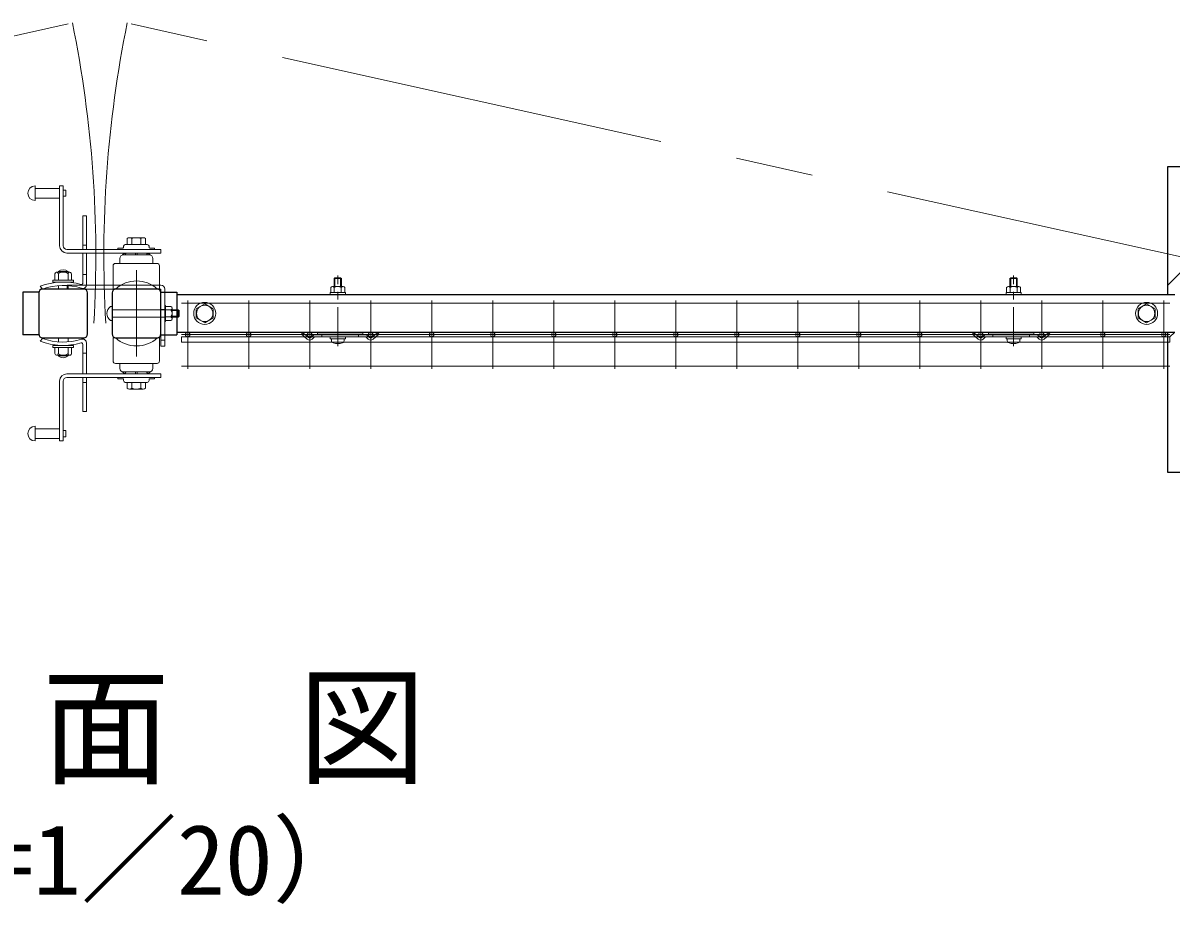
# Model space of a CAD drawing. Units: millimetres, scale not verified. Extents: x -4200 to 4200, y -2970 to 2970.
# Drawn here: x 1115 to 2056, y 1404 to 2126 of the extents above; entities that cross this region are included whole.
import ezdxf
from ezdxf.enums import TextEntityAlignment as Align

# ---------------------------------------------------------------- set-up
doc = ezdxf.new("R2010")
doc.units = ezdxf.units.MM
doc.header["$LTSCALE"] = 10
doc.linetypes.add('USER1', pattern=[50.8, 31.75, -6.35, 6.35, -6.35])
for name, color, linetype, lineweight in [('0-0_D-STR-TXT', 7, 'Continuous', 13), ('0-1_D-STR4', 7, 'Continuous', 25), ('0-2_D-STR-DIM', 7, 'Continuous', 13), ('0-6_D-STR1', 1, 'Continuous', 25), ('0-7_D-BMK', 2, 'USER1', 13), ('0-8_D-STR3', 3, 'Continuous', 13), ('0-A_D-DCR-HCH', 7, 'Continuous', 13), ('0-B_D-STR2', 7, 'Continuous', 13)]:
    doc.layers.add(name, color=color, linetype=linetype, lineweight=lineweight)
doc.styles.add('ＭＳ ゴシック', font='')
doc.styles.get('ＭＳ ゴシック').set_extended_font_data('MS Gothic')

# ---------------------------------------------------------------- blocks, each defined once
blk = doc.blocks.new('A$C5ded3bdc')
at = {"layer": '0-7_D-BMK'}
blk.add_line((0, -75), (0, 504), dxfattribs=at)
at = {"layer": '0-8_D-STR3'}
for p, q in [((-23, 484), (-30, 477)), ((30, 477), (-30, 477)), ((-30, 477), (-30, 413)), ((-23, 484), (-23, 413)), ((23, 484), (-23, 484)), ((23, 484), (23, 413)), ((23, 484), (30, 477)), ((30, 477), (30, 413)), ((-57.5, 404.8), (-57.5, 363)), ((-43.3, 413), (43.3, 413)), ((-29.1, 404.8), (-29.1, 363)), ((29.1, 404.8), (29.1, 363)), ((57.5, 404.8), (57.5, 363)), ((-62.5, 363), (62.5, 363)), ((-62.5, 347), (-62.5, 363)), ((-62.5, 347), (62.5, 347)), ((-57.5, 363), (57.5, 363)), ((62.5, 347), (62.5, 363)), ((-62.5, 0), (62.5, 0)), ((-62.5, -16), (-62.5, 0)), ((62.5, -16), (62.5, 0)), ((-62.5, -16), (62.5, -16)), ((-51.8, -16), (51.8, -16)), ((-51.8, -31.3), (-51.8, -16)), ((51.8, -31.6), (51.8, -16))]:
    blk.add_line(p, q, dxfattribs=at)
for centre, radius, start, end in [((-43.3, 396.6), 16.4, 30, 150), ((0, 357.2), 55.8, 58.543, 121.457), ((43.3, 396.6), 16.4, 30, 150), ((-32.8, -31.3), 19, 180, 253.92714), ((0.7, 85), 140, 253.92714, 285.41383), ((32.8, -31.6), 19, 285.41383, 0)]:
    blk.add_arc(centre, radius, start, end, dxfattribs=at)

msp = doc.modelspace()

# ---------------------------------------------------------------- linework, layer by layer
at = {"layer": '0-1_D-STR4'}
msp.add_lwpolyline([(2053.26, 1872.72), (2053.26, 1758.22), (2303.26, 1758.22), (2303.26, 2008.22), (2053.26, 2008.22), (2053.26, 1903.72)], dxfattribs=at)
at = {"layer": '0-6_D-STR1'}
for p, q in [((1128.26, 1905.02), (1128.26, 1871.42)), ((1165.06, 1908.22), (1131.46, 1908.22)), ((1168.26, 1871.42), (1168.26, 1905.02)), ((1188.26, 1905.02), (1188.26, 1871.42)), ((1225.06, 1908.22), (1191.46, 1908.22)), ((1228.19, 1905.67), (1241.26, 1905.67)), ((1228.26, 1871.42), (1228.26, 1905.02)), ((1241.25, 1903.72), (2059.25, 1903.72)), ((1241.26, 1905.67), (1241.26, 1870.77)), ((2059.25, 1872.72), (1241.25, 1872.72)), ((1128.32, 1870.77), (1115.26, 1870.77)), ((1131.46, 1868.22), (1165.06, 1868.22)), ((1191.46, 1868.22), (1225.06, 1868.22)), ((1228.19, 1870.77), (1241.26, 1870.77))]:
    msp.add_line(p, q, dxfattribs=at)
msp.add_lwpolyline([(1128.32, 1905.67), (1115.26, 1905.67), (1115.26, 1870.77)], dxfattribs=at)
for centre, start, end in [((1131.46, 1905.02), 90, 180), ((1165.06, 1905.02), 0, 90), ((1191.46, 1905.02), 90, 180), ((1225.06, 1905.02), 0, 90), ((1131.46, 1871.42), 180, 270), ((1165.06, 1871.42), 270, 0), ((1191.46, 1871.42), 180, 270), ((1225.06, 1871.42), 270, 0)]:
    msp.add_arc(centre, 3.2, start, end, dxfattribs=at)
at = {"layer": '0-7_D-BMK'}
for p, q in [((222.57, 1919.07), (1155.79, 2126.24)), ((2133.93, 1919.07), (1200.72, 2126.24)), ((1208.26, 1852.82), (1208.26, 1923.62))]:
    msp.add_line(p, q, dxfattribs=at)
for centre, radius, start, end in [((220.23, 1935.9), 954.73, 356.664, 11.49985), ((2136.27, 1935.88), 954.72, 168.49887, 183.33466)]:
    msp.add_arc(centre, radius, start, end, dxfattribs=at)
at = {"layer": '0-8_D-STR3'}
for p, q in [((1125.26, 1992.72), (1125.26, 1980.72)), ((1145.26, 1990.72), (1125.26, 1990.72)), ((1145.26, 1992.72), (1148.26, 1992.72)), ((1145.26, 1992.72), (1145.26, 1943.72)), ((1148.26, 1992.72), (1148.26, 1943.72)), ((1150.26, 1989.22), (1148.26, 1989.22)), ((1150.26, 1989.22), (1150.26, 1984.22)), ((1145.26, 1982.72), (1125.26, 1982.72)), ((1150.26, 1984.22), (1148.26, 1984.22)), ((1167.26, 1968.22), (1164.26, 1968.22)), ((1164.26, 1940.72), (1164.26, 1968.22)), ((1167.26, 1940.72), (1167.26, 1968.22)), ((1200.65, 1949.52), (1200.65, 1944.72)), ((1202.47, 1950.22), (1213.81, 1950.22)), ((1204.4, 1949.52), (1204.4, 1944.72)), ((1211.9, 1949.52), (1211.9, 1944.72)), ((1215.65, 1949.52), (1215.65, 1944.72)), ((1151.26, 1940.72), (1228.26, 1940.72)), ((1167.26, 1944.22), (1164.26, 1944.22)), ((1193.15, 1941.72), (1197.15, 1941.72)), ((1193.15, 1941.72), (1193.15, 1940.72)), ((1197.65, 1943.22), (1197.65, 1942.22)), ((1199.15, 1944.72), (1217.15, 1944.72)), ((1200.65, 1944.72), (1215.65, 1944.72)), ((1218.65, 1943.22), (1218.65, 1942.22)), ((1219.15, 1941.72), (1223.15, 1941.72)), ((1223.15, 1941.72), (1223.15, 1940.72)), ((1228.26, 1940.72), (1228.26, 1937.72)), ((1151.26, 1937.72), (1228.26, 1937.72)), ((1164.26, 1937.72), (1164.26, 1912.84)), ((1167.26, 1937.72), (1167.26, 1911.72)), ((1191.15, 1929.22), (1225.15, 1929.22)), ((1194.65, 1933.22), (1194.65, 1929.22)), ((1194.65, 1929.22), (1221.65, 1929.22)), ((1196.87, 1936.12), (1198.49, 1937.72)), ((1197.65, 1936.22), (1218.65, 1936.22)), ((1198.49, 1937.72), (1199.55, 1936.66)), ((1199.11, 1936.22), (1199.55, 1936.66)), ((1207.4, 1937.72), (1207.4, 1936.22)), ((1207.4, 1937.72), (1208.9, 1937.72)), ((1208.9, 1937.72), (1208.9, 1936.22)), ((1217.81, 1937.72), (1216.75, 1936.66)), ((1217.19, 1936.22), (1216.75, 1936.66)), ((1219.43, 1936.12), (1217.81, 1937.72)), ((1221.65, 1933.22), (1221.65, 1929.22)), ((1141.44, 1920.6), (1141.44, 1915.6)), ((1153.64, 1922.01), (1142.84, 1922.01)), ((1144.25, 1922.6), (1144.25, 1921.99)), ((1144.25, 1922.6), (1152.26, 1922.6)), ((1144.25, 1920.6), (1144.25, 1915.57)), ((1144.75, 1922.94), (1144.75, 1921.99)), ((1151.76, 1922.95), (1151.76, 1922.02)), ((1152.26, 1922.6), (1152.26, 1922.02)), ((1152.26, 1920.6), (1152.26, 1915.57)), ((1155.03, 1920.6), (1155.03, 1915.52)), ((1164.26, 1920.22), (1167.26, 1920.22)), ((1189.15, 1927.22), (1189.15, 1908.22)), ((1227.15, 1927.22), (1227.15, 1908.22)), ((1131.28, 1908.22), (1129.26, 1910.44)), ((1156.65, 1915.57), (1139.85, 1915.57)), ((1139.85, 1915.57), (1139.85, 1913.97)), ((1139.85, 1913.97), (1156.65, 1913.97)), ((1144.25, 1908.22), (1144.25, 1911.03)), ((1151.46, 1911.42), (1228.26, 1911.42)), ((1151.46, 1911.42), (1151.46, 1908.22)), ((1152.26, 1908.22), (1152.26, 1911.03)), ((1156.65, 1915.57), (1156.65, 1913.97)), ((1151.46, 1908.22), (1228.26, 1908.22)), ((1189.15, 1908.22), (1190.98, 1908.22)), ((1228.26, 1861.42), (1228.26, 1908.22)), ((1187.08, 1894), (1188.26, 1894)), ((1188.26, 1894), (1188.26, 1882.45)), ((1231.46, 1891.42), (1228.26, 1891.42)), ((1231.46, 1894.72), (1232.16, 1894.72)), ((1231.46, 1881.72), (1231.46, 1894.72)), ((1232.16, 1881.72), (1232.16, 1894.72)), ((1232.16, 1894), (1236.57, 1894)), ((1237.46, 1883.89), (1237.46, 1892.55)), ((1264.25, 1895.97), (1257.25, 1891.93)), ((1257.25, 1891.93), (1257.25, 1884.51)), ((1264.25, 1895.97), (1271.25, 1891.93)), ((1271.25, 1891.93), (1271.25, 1884.51)), ((2036.25, 1895.97), (2029.25, 1891.93)), ((2029.25, 1891.93), (2029.25, 1884.51)), ((2036.25, 1895.97), (2043.25, 1891.93)), ((2043.25, 1891.93), (2043.25, 1884.51)), ((1187.08, 1882.45), (1188.26, 1882.45)), ((1188.26, 1891.22), (1231.46, 1891.22)), ((1188.26, 1885.22), (1231.46, 1885.22)), ((1232.16, 1891.11), (1236.57, 1891.11)), ((1232.16, 1885.34), (1236.57, 1885.34)), ((1232.16, 1882.45), (1236.57, 1882.45)), ((1242.56, 1891.22), (1237.46, 1891.22)), ((1243.26, 1890.52), (1237.46, 1890.52)), ((1243.26, 1885.92), (1237.46, 1885.92)), ((1242.56, 1885.22), (1237.46, 1885.22)), ((1242.56, 1885.22), (1242.56, 1891.22)), ((1243.26, 1890.52), (1242.56, 1891.22)), ((1243.26, 1885.92), (1242.56, 1885.22)), ((1243.26, 1885.92), (1243.26, 1890.52)), ((1264.25, 1880.47), (1257.25, 1884.51)), ((1264.25, 1880.47), (1271.25, 1884.51)), ((2036.25, 1880.47), (2029.25, 1884.51)), ((2036.25, 1880.47), (2043.25, 1884.51)), ((1231.46, 1881.72), (1232.16, 1881.72)), ((1131.28, 1867.72), (1129.26, 1865.5)), ((1144.25, 1868.22), (1144.25, 1864.91)), ((1152.26, 1868.22), (1152.26, 1864.91)), ((1167.26, 1838.72), (1167.26, 1864.22)), ((1189.15, 1868.22), (1190.98, 1868.22)), ((1189.15, 1849.22), (1189.15, 1868.22)), ((1225.65, 1868.22), (1227.15, 1868.22)), ((1227.15, 1849.22), (1227.15, 1868.22)), ((1231.46, 1866.42), (1228.26, 1866.42)), ((1343.54, 1871.21), (1344.59, 1872.42)), ((1343.54, 1871.21), (1348.25, 1867.15)), ((1344.59, 1872.42), (1349.3, 1868.37)), ((1353.18, 1870.2), (1351.19, 1868.39)), ((1354.26, 1869.02), (1352.27, 1867.21)), ((1354.26, 1870.62), (1356.76, 1870.62)), ((1354.26, 1869.02), (1396.26, 1869.02)), ((1356.76, 1872.42), (1393.76, 1872.42)), ((1356.76, 1870.62), (1356.76, 1872.42)), ((1393.76, 1870.62), (1356.76, 1870.62)), ((1360.26, 1870.62), (1360.26, 1869.02)), ((1390.26, 1870.62), (1390.26, 1869.02)), ((1393.76, 1870.62), (1393.76, 1872.42)), ((1393.76, 1870.62), (1396.26, 1870.62)), ((1396.26, 1869.02), (1398.24, 1867.21)), ((1397.34, 1870.2), (1399.32, 1868.39)), ((1405.93, 1872.42), (1401.22, 1868.37)), ((1406.97, 1871.21), (1402.26, 1867.15)), ((1406.97, 1871.21), (1405.93, 1872.42)), ((1893.54, 1871.21), (1894.58, 1872.42)), ((1893.54, 1871.21), (1898.25, 1867.15)), ((1894.58, 1872.42), (1899.29, 1868.37)), ((1903.17, 1870.2), (1901.19, 1868.39)), ((1904.25, 1869.02), (1902.27, 1867.21)), ((1904.25, 1870.62), (1906.75, 1870.62)), ((1904.25, 1869.02), (1946.25, 1869.02)), ((1906.75, 1872.42), (1943.75, 1872.42)), ((1906.75, 1870.62), (1906.75, 1872.42)), ((1943.75, 1870.62), (1906.75, 1870.62)), ((1910.25, 1870.62), (1910.25, 1869.02)), ((1940.25, 1870.62), (1940.25, 1869.02)), ((1943.75, 1870.62), (1943.75, 1872.42)), ((1943.75, 1870.62), (1946.25, 1870.62)), ((1946.25, 1869.02), (1948.23, 1867.21)), ((1947.33, 1870.2), (1949.31, 1868.39)), ((1955.92, 1872.42), (1951.21, 1868.37)), ((1956.96, 1871.21), (1952.25, 1867.15)), ((1956.96, 1871.21), (1955.92, 1872.42)), ((1139.85, 1861.98), (1156.65, 1861.98)), ((1141.44, 1855.34), (1141.44, 1860.34)), ((1153.64, 1853.94), (1142.84, 1853.94)), ((1144.25, 1855.34), (1144.25, 1860.38)), ((1144.25, 1853.34), (1144.25, 1853.95)), ((1144.75, 1853), (1144.75, 1853.95)), ((1151.76, 1852.99), (1151.76, 1853.92)), ((1152.26, 1855.34), (1152.26, 1860.38)), ((1152.26, 1853.34), (1152.26, 1853.92)), ((1155.03, 1855.34), (1155.03, 1860.43)), ((1156.65, 1860.38), (1156.65, 1861.98)), ((1164.26, 1838.72), (1164.26, 1863.1)), ((1164.26, 1855.72), (1167.26, 1855.72)), ((1144.25, 1853.34), (1152.26, 1853.34)), ((1191.15, 1847.22), (1225.15, 1847.22)), ((1194.65, 1847.22), (1221.65, 1847.22)), ((1194.65, 1843.22), (1194.65, 1847.22)), ((1221.65, 1843.22), (1221.65, 1847.22)), ((1151.26, 1838.72), (1228.26, 1838.72)), ((1151.26, 1835.72), (1228.26, 1835.72)), ((1164.26, 1835.72), (1164.26, 1807.72)), ((1167.26, 1835.72), (1167.26, 1807.72)), ((1193.15, 1834.72), (1193.15, 1835.72)), ((1196.87, 1840.32), (1198.49, 1838.72)), ((1197.65, 1840.22), (1218.65, 1840.22)), ((1198.49, 1838.72), (1199.55, 1839.79)), ((1199.11, 1840.22), (1199.55, 1839.79)), ((1207.4, 1838.72), (1207.4, 1840.22)), ((1207.4, 1838.72), (1208.9, 1838.72)), ((1208.9, 1838.72), (1208.9, 1840.22)), ((1217.19, 1840.22), (1216.75, 1839.79)), ((1217.81, 1838.72), (1216.75, 1839.79)), ((1219.43, 1840.32), (1217.81, 1838.72)), ((1223.15, 1834.72), (1223.15, 1835.72)), ((1228.26, 1835.72), (1228.26, 1838.72)), ((1145.26, 1783.72), (1145.26, 1832.72)), ((1148.26, 1783.72), (1148.26, 1832.72)), ((1167.26, 1831.72), (1164.26, 1831.72)), ((1193.15, 1834.72), (1197.15, 1834.72)), ((1197.65, 1833.22), (1197.65, 1834.22)), ((1199.15, 1831.72), (1217.15, 1831.72)), ((1200.65, 1831.72), (1215.65, 1831.72)), ((1200.65, 1826.92), (1200.65, 1831.72)), ((1202.47, 1826.22), (1213.81, 1826.22)), ((1204.4, 1826.92), (1204.4, 1831.72)), ((1211.9, 1826.92), (1211.9, 1831.72)), ((1215.65, 1826.92), (1215.65, 1831.72)), ((1218.65, 1833.22), (1218.65, 1834.22)), ((1219.15, 1834.72), (1223.15, 1834.72)), ((1167.26, 1807.72), (1164.26, 1807.72)), ((1125.26, 1783.72), (1125.26, 1795.72)), ((1145.26, 1793.72), (1125.26, 1793.72)), ((1150.26, 1792.22), (1148.26, 1792.22)), ((1150.26, 1787.22), (1150.26, 1792.22)), ((1145.26, 1785.72), (1125.26, 1785.72)), ((1145.26, 1783.72), (1148.26, 1783.72)), ((1150.26, 1787.22), (1148.26, 1787.22))]:
    msp.add_line(p, q, dxfattribs=at)
for points in [[(1228.26, 1861.42), (1231.46, 1861.42), (1231.46, 1908.22)], [(1156.65, 1860.38), (1139.85, 1860.38), (1139.85, 1861.98)]]:
    msp.add_lwpolyline(points, dxfattribs=at)
for centre, radius in [((1264.25, 1888.22), 9), ((1264.25, 1888.22), 6.71), ((2036.25, 1888.22), 9), ((2036.25, 1888.22), 6.71)]:
    msp.add_circle(centre, radius, dxfattribs=at)
for centre, radius, start, end in [((1125.26, 1986.72), 6, 90, 270), ((1202.53, 1947.36), 2.86, 49.03058, 130.96942), ((1208.15, 1939.83), 10.39, 68.85295, 111.14705), ((1213.78, 1947.36), 2.86, 49.04069, 130.95931), ((1151.26, 1943.72), 6, 180, 270), ((1151.26, 1943.72), 3, 180, 270), ((1197.15, 1942.22), 0.5, 270, 0), ((1199.15, 1943.22), 1.5, 90, 180), ((1217.15, 1943.22), 1.5, 0, 90), ((1219.15, 1942.22), 0.5, 180, 270), ((1191.15, 1927.22), 2, 90, 180), ((1197.65, 1933.22), 3, 90, 180), ((1218.65, 1933.22), 3, 0, 90), ((1225.15, 1927.22), 2, 0, 90), ((1142.84, 1920.6), 1.4, 0.08393, 179.91608), ((1148.25, 1917.59), 6.41, 51.35253, 128.64959), ((1148.25, 1915.59), 6.41, 51.35253, 128.64959), ((1153.64, 1920.62), 1.39, 359.29901, 180.70018), ((1148.26, 1860.97), 53, 73.87238, 111.00754), ((1148.26, 1861.19), 50, 72.42905, 109.85261), ((1163.26, 1912.84), 1, 253.8728, 0.00001), ((1164.26, 1911.72), 3, 252.42887, 0.00001), ((1208.32, 1888.84), 26, 48.18801, 131.81207), ((1228.26, 1908.22), 3.2, 0, 90), ((1191.2, 1888.22), 7.1, 125.5469, 234.4531), ((1235.83, 1892.55), 1.62, 297.07996, 62.92004), ((1232.31, 1888.22), 5.15, 325.92454, 34.07546), ((1235.83, 1883.89), 1.62, 297.07996, 62.92004), ((1148.26, 1914.98), 53, 248.99246, 286.12762), ((1148.26, 1914.75), 50, 250.14739, 287.57095), ((1163.26, 1863.1), 1, 359.99999, 106.1272), ((1164.26, 1864.22), 3, 359.99999, 107.57113), ((1208.32, 1887.6), 26, 228.18793, 311.81207), ((1350.23, 1869.45), 3.03, 229.26286, 312.38442), ((1350.23, 1869.45), 1.43, 229.26286, 312.38442), ((1354.26, 1869.02), 1.6, 90, 132.38442), ((1396.26, 1869.02), 1.6, 47.61558, 90), ((1400.28, 1869.45), 3.03, 227.61558, 310.73714), ((1400.28, 1869.45), 1.43, 227.61558, 310.73714), ((1900.22, 1869.45), 3.03, 229.26286, 312.38442), ((1900.22, 1869.45), 1.43, 229.26286, 312.38442), ((1904.25, 1869.02), 1.6, 90, 132.38442), ((1946.25, 1869.02), 1.6, 47.61558, 90), ((1950.28, 1869.45), 3.03, 227.61558, 310.73714), ((1950.28, 1869.45), 1.43, 227.61558, 310.73714), ((1142.84, 1855.34), 1.4, 180.08392, 359.91607), ((1148.25, 1860.35), 6.41, 231.35041, 308.64747), ((1153.64, 1855.32), 1.39, 179.29982, 0.70099), ((1148.25, 1858.35), 6.41, 231.35041, 308.64747), ((1191.15, 1849.22), 2, 180, 270), ((1225.15, 1849.22), 2, 270, 0), ((1151.26, 1832.72), 6, 90, 180), ((1151.26, 1832.72), 3, 90, 180), ((1197.65, 1843.22), 3, 180, 270), ((1218.65, 1843.22), 3, 270, 0), ((1197.15, 1834.22), 0.5, 0, 90), ((1199.15, 1833.22), 1.5, 180, 270), ((1202.53, 1829.08), 2.86, 229.03058, 310.96942), ((1208.15, 1836.62), 10.39, 248.85295, 291.14705), ((1213.78, 1829.08), 2.86, 229.04069, 310.95931), ((1217.15, 1833.22), 1.5, 270, 0), ((1219.15, 1834.22), 0.5, 90, 180), ((1125.26, 1789.72), 6, 90, 270)]:
    msp.add_arc(centre, radius, start, end, dxfattribs=at)
at = {"layer": '0-A_D-DCR-HCH'}
for p, q in [((2053.26, 1911.11), (2150.37, 2008.22)), ((2055.25, 1868.91), (2059.06, 1872.72))]:
    msp.add_line(p, q, dxfattribs=at)
at = {"layer": '0-B_D-STR2'}
for p, q in [((2055.26, 1896.71), (1245.26, 1896.71)), ((1250.26, 1898.9), (1250.26, 1842.9)), ((1300.26, 1898.9), (1300.26, 1842.9)), ((1350.26, 1898.9), (1350.26, 1842.9)), ((1400.26, 1898.9), (1400.26, 1842.9)), ((1450.26, 1898.9), (1450.26, 1842.9)), ((1500.26, 1898.9), (1500.26, 1842.9)), ((1550.26, 1898.9), (1550.26, 1842.9)), ((1600.26, 1898.9), (1600.26, 1842.9)), ((1650.26, 1898.9), (1650.26, 1842.9)), ((1700.26, 1898.9), (1700.26, 1842.9)), ((1750.26, 1898.9), (1750.26, 1842.9)), ((1800.26, 1898.9), (1800.26, 1842.9)), ((1850.26, 1898.9), (1850.26, 1842.9)), ((1900.26, 1898.9), (1900.26, 1842.9)), ((1950.26, 1898.9), (1950.26, 1842.9)), ((2000.26, 1898.9), (2000.26, 1842.9)), ((2050.26, 1898.9), (2050.26, 1842.9)), ((2055.25, 1869.12), (1245.25, 1869.12)), ((1245.25, 1864.62), (1245.25, 1869.12)), ((2055.25, 1864.62), (1245.25, 1864.62)), ((2055.26, 1870.9), (1245.26, 1870.9)), ((2055.25, 1864.62), (2055.25, 1869.12)), ((2055.26, 1845.09), (1245.26, 1845.09))]:
    msp.add_line(p, q, dxfattribs=at)
for centre in [(1250.25, 1870.92), (1300.25, 1870.92), (1350.26, 1870.92), (1400.26, 1870.92), (1450.26, 1870.92), (1500.26, 1870.92), (1550.26, 1870.92), (1600.26, 1870.92), (1650.26, 1870.92), (1700.26, 1870.92), (1750.26, 1870.92), (1800.25, 1870.92), (1850.25, 1870.92), (1900.25, 1870.92), (1950.26, 1870.92), (2000.26, 1870.92), (2050.25, 1870.92)]:
    msp.add_circle(centre, 1.8, dxfattribs=at)

# ---------------------------------------------------------------- block references
at = {"layer": '0-2_D-STR-DIM', "xscale": 0.1, "yscale": 0.1}
for p in [(1373.26, 1869.02), (1927.25, 1869.02)]:
    msp.add_blockref('A$C5ded3bdc', p, dxfattribs=at)

# ---------------------------------------------------------------- texts
at = {"layer": '0-0_D-STR-TXT', "style": 'ＭＳ ゴシック'}
for s, height, p in [('平\u3000面\u3000図', 76.98, (920.86, 1487.68)), ('（S=1／20）', 57.7, (966.34, 1394.48))]:
    msp.add_text(s, height=height, dxfattribs=at).set_placement(p, align=Align.BOTTOM_LEFT)

doc.saveas('drawing.dxf')
